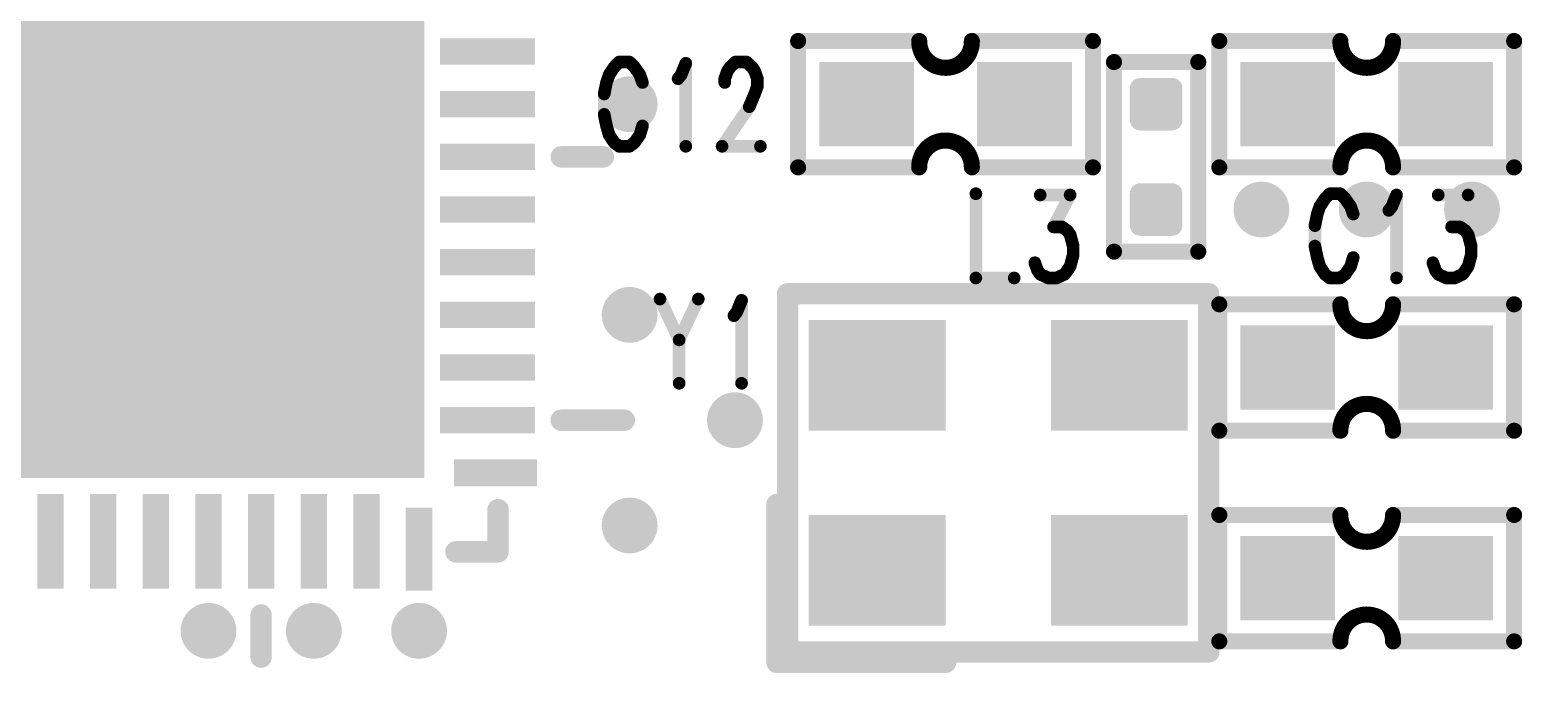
# Model space of a CAD drawing. Extents: x -0.1 to 57.1, y -0.1 to 42.5.
# Drawn here: x 34.3 to 48.48, y 14.6 to 20.71 of the extents above; entities that cross this region are included whole.
import ezdxf

# ---------------------------------------------------------------- set-up
doc = ezdxf.new("R2010")
doc.units = 0
doc.header["$MEASUREMENT"] = 0
doc.layers.get('0').update_dxf_attribs({"linetype": 'CONTINUOUS'})
doc.layers.add('02_ASSY1_GBR', color=7, linetype='CONTINUOUS')

# ---------------------------------------------------------------- blocks, each defined once
blk = doc.blocks.new('RECTANGLE_139')
blk.add_solid([(0.45, 0.4), (0.45, -0.4), (-0.45, 0.4), (-0.45, -0.4)])
blk = doc.blocks.new('RECTANGLE_141')
blk.add_solid([(0.45, 0.125), (0.45, -0.125), (-0.45, 0.125), (-0.45, -0.125)])
blk = doc.blocks.new('RECTANGLE_142')
blk.add_solid([(0.3945, 0.127), (0.3945, -0.127), (-0.3945, 0.127), (-0.3945, -0.127)])
blk = doc.blocks.new('RECTANGLE_143')
blk.add_solid([(0.127, 0.3945), (0.127, -0.3945), (-0.127, 0.3945), (-0.127, -0.3945)])
blk = doc.blocks.new('RECTANGLE_144')
blk.add_solid([(0.125, 0.45), (0.125, -0.45), (-0.125, 0.45), (-0.125, -0.45)])
blk = doc.blocks.new('SQUARE_145')
blk.add_solid([(3.3, 3.3), (3.3, -3.3), (-3.3, 3.3), (-3.3, -3.3)])
blk = doc.blocks.new('RECTANGLE_148')
blk.add_solid([(0.65, 0.525), (0.65, -0.525), (-0.65, 0.525), (-0.65, -0.525)])
blk = doc.blocks.new('ROUND_182')
at = {"const_width": 0.265}
blk.add_lwpolyline([(-0.1325, 0, 1), (0.1325, 0, 1)], format="xyb", close=True, dxfattribs=at)
blk = doc.blocks.new('ROUND_1')
at = {"const_width": 0.1016}
blk.add_lwpolyline([(-0.0508, 0, 1), (0.0508, 0, 1)], format="xyb", close=True, dxfattribs=at)
blk = doc.blocks.new('ROUND_4')
at = {"const_width": 0.06}
blk.add_lwpolyline([(-0.03, 0, 1), (0.03, 0, 1)], format="xyb", close=True, dxfattribs=at)
blk = doc.blocks.new('ROUND_3')
at = {"const_width": 0.0762}
blk.add_lwpolyline([(-0.0381, 0, 1), (0.0381, 0, 1)], format="xyb", close=True, dxfattribs=at)

msp = doc.modelspace()

# ---------------------------------------------------------------- linework, layer by layer
at = {"layer": '02_ASSY1_GBR'}
for points, const_width in [([(42.75, 20.6), (41.6, 20.6)], 0.1524), ([(41.6, 20.6), (41.6, 19.4)], 0.1524), ([(42.751, 20.575), (42.75, 20.6)], 0.1524), ([(42.754, 20.551), (42.751, 20.575)], 0.1524), ([(42.76, 20.526), (42.754, 20.551)], 0.1524), ([(42.768, 20.503), (42.76, 20.526)], 0.1524), ([(42.778, 20.48), (42.768, 20.503)], 0.1524), ([(42.79, 20.459), (42.778, 20.48)], 0.1524), ([(43.222, 20.48), (43.21, 20.459)], 0.1524), ([(43.232, 20.503), (43.222, 20.48)], 0.1524), ([(43.24, 20.526), (43.232, 20.503)], 0.1524), ([(43.246, 20.551), (43.24, 20.526)], 0.1524), ([(43.249, 20.575), (43.246, 20.551)], 0.1524), ([(43.25, 20.6), (43.249, 20.575)], 0.1524), ([(44.4, 20.6), (43.25, 20.6)], 0.1524), ([(44.4, 20.6), (44.4, 19.4)], 0.1524), ([(46.75, 20.6), (45.6, 20.6)], 0.1524), ([(45.6, 20.6), (45.6, 19.4)], 0.1524), ([(46.751, 20.575), (46.75, 20.6)], 0.1524), ([(46.754, 20.551), (46.751, 20.575)], 0.1524), ([(46.76, 20.526), (46.754, 20.551)], 0.1524), ([(46.768, 20.503), (46.76, 20.526)], 0.1524), ([(46.778, 20.48), (46.768, 20.503)], 0.1524), ([(46.79, 20.459), (46.778, 20.48)], 0.1524), ([(47.222, 20.48), (47.21, 20.459)], 0.1524), ([(47.232, 20.503), (47.222, 20.48)], 0.1524), ([(47.24, 20.526), (47.232, 20.503)], 0.1524), ([(47.246, 20.551), (47.24, 20.526)], 0.1524), ([(47.249, 20.575), (47.246, 20.551)], 0.1524), ([(47.25, 20.6), (47.249, 20.575)], 0.1524), ([(48.4, 20.6), (47.25, 20.6)], 0.1524), ([(48.4, 20.6), (48.4, 19.4)], 0.1524), ([(39.853, 20.352), (39.805, 20.279)], 0.12), ([(39.9, 20.4), (39.853, 20.352)], 0.12), ([(39.998, 20.4), (39.9, 20.4)], 0.12), ([(40.046, 20.352), (39.998, 20.4)], 0.12), ([(40.097, 20.279), (40.046, 20.352)], 0.12), ([(40.489, 20.279), (40.533, 20.388)], 0.12), ([(40.533, 20.388), (40.533, 19.6)], 0.12), ([(40.929, 20.315), (40.954, 20.352)], 0.12), ([(40.954, 20.352), (41.005, 20.4)], 0.12), ([(41.005, 20.4), (41.111, 20.4)], 0.12), ([(41.111, 20.4), (41.162, 20.352)], 0.12), ([(41.162, 20.352), (41.187, 20.315)], 0.12), ([(42.805, 20.439), (42.79, 20.459)], 0.1524), ([(42.821, 20.42), (42.805, 20.439)], 0.1524), ([(42.84, 20.403), (42.821, 20.42)], 0.1524), ([(42.86, 20.388), (42.84, 20.403)], 0.1524), ([(42.881, 20.375), (42.86, 20.388)], 0.1524), ([(42.903, 20.364), (42.881, 20.375)], 0.1524), ([(42.927, 20.356), (42.903, 20.364)], 0.1524), ([(42.951, 20.35), (42.927, 20.356)], 0.1524), ([(42.975, 20.346), (42.951, 20.35)], 0.1524), ([(43, 20.345), (42.975, 20.346)], 0.1524), ([(43.025, 20.346), (43, 20.345)], 0.1524), ([(43.049, 20.35), (43.025, 20.346)], 0.1524), ([(43.073, 20.356), (43.049, 20.35)], 0.1524), ([(43.097, 20.364), (43.073, 20.356)], 0.1524), ([(43.119, 20.375), (43.097, 20.364)], 0.1524), ([(43.14, 20.388), (43.119, 20.375)], 0.1524), ([(43.16, 20.403), (43.14, 20.388)], 0.1524), ([(43.179, 20.42), (43.16, 20.403)], 0.1524), ([(43.195, 20.439), (43.179, 20.42)], 0.1524), ([(43.21, 20.459), (43.195, 20.439)], 0.1524), ([(44.6, 18.6), (44.6, 20.4)], 0.1524), ([(44.6, 20.4), (45.4, 20.4)], 0.1524), ([(45.4, 20.4), (45.4, 18.6)], 0.1524), ([(46.805, 20.439), (46.79, 20.459)], 0.1524), ([(46.821, 20.42), (46.805, 20.439)], 0.1524), ([(46.84, 20.403), (46.821, 20.42)], 0.1524), ([(46.86, 20.388), (46.84, 20.403)], 0.1524), ([(46.881, 20.375), (46.86, 20.388)], 0.1524), ([(46.903, 20.364), (46.881, 20.375)], 0.1524), ([(46.927, 20.356), (46.903, 20.364)], 0.1524), ([(46.951, 20.35), (46.927, 20.356)], 0.1524), ([(46.975, 20.346), (46.951, 20.35)], 0.1524), ([(47, 20.345), (46.975, 20.346)], 0.1524), ([(47.025, 20.346), (47, 20.345)], 0.1524), ([(47.049, 20.35), (47.025, 20.346)], 0.1524), ([(47.073, 20.356), (47.049, 20.35)], 0.1524), ([(47.097, 20.364), (47.073, 20.356)], 0.1524), ([(47.119, 20.375), (47.097, 20.364)], 0.1524), ([(47.14, 20.388), (47.119, 20.375)], 0.1524), ([(47.16, 20.403), (47.14, 20.388)], 0.1524), ([(47.179, 20.42), (47.16, 20.403)], 0.1524), ([(47.195, 20.439), (47.179, 20.42)], 0.1524), ([(47.21, 20.459), (47.195, 20.439)], 0.1524), ([(39.805, 20.279), (39.78, 20.206)], 0.12), ([(40.122, 20.206), (40.097, 20.279)], 0.12), ([(40.46, 20.242), (40.489, 20.279)], 0.12), ([(40.903, 20.242), (40.929, 20.315)], 0.12), ([(40.903, 20.206), (40.903, 20.242)], 0.12), ([(41.187, 20.315), (41.213, 20.242)], 0.12), ([(41.213, 20.242), (41.213, 20.17)], 0.12), ([(39.78, 20.206), (39.758, 20.097)], 0.12), ([(39.758, 20.097), (39.758, 19.903)], 0.12), ([(41.187, 20.097), (41.136, 19.976)], 0.12), ([(41.213, 20.17), (41.187, 20.097)], 0.12), ([(41.136, 19.976), (40.878, 19.6)], 0.12), ([(39.758, 19.903), (39.78, 19.794)], 0.12), ([(39.78, 19.794), (39.805, 19.709)], 0.12), ([(40.097, 19.709), (40.122, 19.794)], 0.12), ([(39.805, 19.709), (39.853, 19.636)], 0.12), ([(40.046, 19.636), (40.097, 19.709)], 0.12), ([(42.86, 19.612), (42.881, 19.625)], 0.1524), ([(42.881, 19.625), (42.903, 19.636)], 0.1524), ([(42.903, 19.636), (42.927, 19.644)], 0.1524), ([(42.927, 19.644), (42.951, 19.65)], 0.1524), ([(42.951, 19.65), (42.975, 19.654)], 0.1524), ([(42.975, 19.654), (43, 19.655)], 0.1524), ([(43, 19.655), (43.025, 19.654)], 0.1524), ([(43.025, 19.654), (43.049, 19.65)], 0.1524), ([(43.049, 19.65), (43.073, 19.644)], 0.1524), ([(43.073, 19.644), (43.097, 19.636)], 0.1524), ([(43.097, 19.636), (43.119, 19.625)], 0.1524), ([(43.119, 19.625), (43.14, 19.612)], 0.1524), ([(46.86, 19.612), (46.881, 19.625)], 0.1524), ([(46.881, 19.625), (46.903, 19.636)], 0.1524), ([(46.903, 19.636), (46.927, 19.644)], 0.1524), ([(46.927, 19.644), (46.951, 19.65)], 0.1524), ([(46.951, 19.65), (46.975, 19.654)], 0.1524), ([(46.975, 19.654), (47, 19.655)], 0.1524), ([(47, 19.655), (47.025, 19.654)], 0.1524), ([(47.025, 19.654), (47.049, 19.65)], 0.1524), ([(47.049, 19.65), (47.073, 19.644)], 0.1524), ([(47.073, 19.644), (47.097, 19.636)], 0.1524), ([(47.097, 19.636), (47.119, 19.625)], 0.1524), ([(47.119, 19.625), (47.14, 19.612)], 0.1524), ([(39.35, 19.5), (39.75, 19.5)], 0.2032), ([(39.853, 19.636), (39.9, 19.6)], 0.12), ([(39.9, 19.6), (39.998, 19.6)], 0.12), ([(39.998, 19.6), (40.046, 19.636)], 0.12), ([(40.878, 19.6), (41.242, 19.6)], 0.12), ([(42.76, 19.474), (42.768, 19.497)], 0.1524), ([(42.768, 19.497), (42.778, 19.52)], 0.1524), ([(42.778, 19.52), (42.79, 19.541)], 0.1524), ([(42.79, 19.541), (42.805, 19.561)], 0.1524), ([(42.805, 19.561), (42.821, 19.58)], 0.1524), ([(42.821, 19.58), (42.84, 19.597)], 0.1524), ([(42.84, 19.597), (42.86, 19.612)], 0.1524), ([(43.14, 19.612), (43.16, 19.597)], 0.1524), ([(43.16, 19.597), (43.179, 19.58)], 0.1524), ([(43.179, 19.58), (43.195, 19.561)], 0.1524), ([(43.195, 19.561), (43.21, 19.541)], 0.1524), ([(43.21, 19.541), (43.222, 19.52)], 0.1524), ([(43.222, 19.52), (43.232, 19.497)], 0.1524), ([(43.232, 19.497), (43.24, 19.474)], 0.1524), ([(46.76, 19.474), (46.768, 19.497)], 0.1524), ([(46.768, 19.497), (46.778, 19.52)], 0.1524), ([(46.778, 19.52), (46.79, 19.541)], 0.1524), ([(46.79, 19.541), (46.805, 19.561)], 0.1524), ([(46.805, 19.561), (46.821, 19.58)], 0.1524), ([(46.821, 19.58), (46.84, 19.597)], 0.1524), ([(46.84, 19.597), (46.86, 19.612)], 0.1524), ([(47.14, 19.612), (47.16, 19.597)], 0.1524), ([(47.16, 19.597), (47.179, 19.58)], 0.1524), ([(47.179, 19.58), (47.195, 19.561)], 0.1524), ([(47.195, 19.561), (47.21, 19.541)], 0.1524), ([(47.21, 19.541), (47.222, 19.52)], 0.1524), ([(47.222, 19.52), (47.232, 19.497)], 0.1524), ([(47.232, 19.497), (47.24, 19.474)], 0.1524), ([(42.75, 19.4), (41.6, 19.4)], 0.1524), ([(42.75, 19.4), (42.751, 19.425)], 0.1524), ([(42.751, 19.425), (42.754, 19.449)], 0.1524), ([(42.754, 19.449), (42.76, 19.474)], 0.1524), ([(43.24, 19.474), (43.246, 19.449)], 0.1524), ([(43.246, 19.449), (43.249, 19.425)], 0.1524), ([(43.249, 19.425), (43.25, 19.4)], 0.1524), ([(44.4, 19.4), (43.25, 19.4)], 0.1524), ([(46.75, 19.4), (45.6, 19.4)], 0.1524), ([(46.75, 19.4), (46.751, 19.425)], 0.1524), ([(46.751, 19.425), (46.754, 19.449)], 0.1524), ([(46.754, 19.449), (46.76, 19.474)], 0.1524), ([(47.24, 19.474), (47.246, 19.449)], 0.1524), ([(47.246, 19.449), (47.249, 19.425)], 0.1524), ([(47.249, 19.425), (47.25, 19.4)], 0.1524), ([(48.4, 19.4), (47.25, 19.4)], 0.1524), ([(43.288, 19.15), (43.288, 18.35)], 0.12), ([(43.899, 19.138), (44.183, 19.138)], 0.12), ([(44.183, 19.138), (44.026, 18.835)], 0.12), ([(46.603, 19.102), (46.555, 19.029)], 0.12), ([(46.65, 19.15), (46.603, 19.102)], 0.12), ([(46.748, 19.15), (46.65, 19.15)], 0.12), ([(46.796, 19.102), (46.748, 19.15)], 0.12), ([(46.847, 19.029), (46.796, 19.102)], 0.12), ([(47.239, 19.029), (47.283, 19.138)], 0.12), ([(47.283, 19.138), (47.283, 18.35)], 0.12), ([(47.679, 19.138), (47.963, 19.138)], 0.12), ([(47.963, 19.138), (47.806, 18.835)], 0.12), ([(46.53, 18.956), (46.508, 18.847)], 0.12), ([(46.555, 19.029), (46.53, 18.956)], 0.12), ([(46.872, 18.956), (46.847, 19.029)], 0.12), ([(47.21, 18.992), (47.239, 19.029)], 0.12), ([(44.026, 18.835), (44.106, 18.835)], 0.12), ([(44.106, 18.835), (44.157, 18.798)], 0.12), ([(44.157, 18.798), (44.183, 18.762)], 0.12), ([(46.508, 18.847), (46.508, 18.653)], 0.12), ([(47.806, 18.835), (47.886, 18.835)], 0.12), ([(47.886, 18.835), (47.937, 18.798)], 0.12), ([(47.937, 18.798), (47.963, 18.762)], 0.12), ([(44.183, 18.762), (44.212, 18.653)], 0.12), ([(44.212, 18.653), (44.212, 18.568)], 0.12), ([(46.508, 18.653), (46.53, 18.544)], 0.12), ([(47.963, 18.762), (47.992, 18.653)], 0.12), ([(47.992, 18.653), (47.992, 18.568)], 0.12), ([(44.212, 18.568), (44.183, 18.459)], 0.12), ([(45.4, 18.6), (44.6, 18.6)], 0.1524), ([(46.53, 18.544), (46.555, 18.459)], 0.12), ([(46.847, 18.459), (46.872, 18.544)], 0.12), ([(47.992, 18.568), (47.963, 18.459)], 0.12), ([(43.873, 18.423), (43.848, 18.495)], 0.12), ([(43.899, 18.386), (43.873, 18.423)], 0.12), ([(43.975, 18.35), (43.899, 18.386)], 0.12), ([(44.132, 18.386), (44.055, 18.35)], 0.12), ([(44.183, 18.459), (44.132, 18.386)], 0.12), ([(46.555, 18.459), (46.603, 18.386)], 0.12), ([(46.603, 18.386), (46.65, 18.35)], 0.12), ([(46.748, 18.35), (46.796, 18.386)], 0.12), ([(46.796, 18.386), (46.847, 18.459)], 0.12), ([(47.653, 18.423), (47.628, 18.495)], 0.12), ([(47.679, 18.386), (47.653, 18.423)], 0.12), ([(47.755, 18.35), (47.679, 18.386)], 0.12), ([(47.912, 18.386), (47.835, 18.35)], 0.12), ([(47.963, 18.459), (47.912, 18.386)], 0.12), ([(41.5, 18.2), (45.5, 18.2)], 0.2032), ([(41.5, 14.8), (41.5, 18.2)], 0.2032), ([(43.288, 18.35), (43.652, 18.35)], 0.12), ([(44.055, 18.35), (43.975, 18.35)], 0.12), ([(45.5, 18.2), (45.5, 14.8)], 0.2032), ([(46.65, 18.35), (46.748, 18.35)], 0.12), ([(47.835, 18.35), (47.755, 18.35)], 0.12), ([(40.288, 18.15), (40.47, 17.762)], 0.12), ([(40.652, 18.15), (40.47, 17.762)], 0.12), ([(41.019, 18.029), (41.063, 18.138)], 0.12), ([(41.063, 18.138), (41.063, 17.35)], 0.12), ([(45.6, 16.9), (45.6, 18.1)], 0.1524), ([(45.6, 18.1), (46.75, 18.1)], 0.1524), ([(46.751, 18.075), (46.75, 18.1)], 0.1524), ([(46.754, 18.051), (46.751, 18.075)], 0.1524), ([(47.249, 18.075), (47.246, 18.051)], 0.1524), ([(47.25, 18.1), (47.249, 18.075)], 0.1524), ([(47.25, 18.1), (48.4, 18.1)], 0.1524), ([(48.4, 16.9), (48.4, 18.1)], 0.1524), ([(40.99, 17.992), (41.019, 18.029)], 0.12), ([(46.76, 18.026), (46.754, 18.051)], 0.1524), ([(46.768, 18.003), (46.76, 18.026)], 0.1524), ([(46.778, 17.98), (46.768, 18.003)], 0.1524), ([(46.79, 17.959), (46.778, 17.98)], 0.1524), ([(46.805, 17.939), (46.79, 17.959)], 0.1524), ([(46.821, 17.92), (46.805, 17.939)], 0.1524), ([(47.195, 17.939), (47.179, 17.92)], 0.1524), ([(47.21, 17.959), (47.195, 17.939)], 0.1524), ([(47.222, 17.98), (47.21, 17.959)], 0.1524), ([(47.232, 18.003), (47.222, 17.98)], 0.1524), ([(47.24, 18.026), (47.232, 18.003)], 0.1524), ([(47.246, 18.051), (47.24, 18.026)], 0.1524), ([(46.84, 17.903), (46.821, 17.92)], 0.1524), ([(46.86, 17.888), (46.84, 17.903)], 0.1524), ([(46.881, 17.875), (46.86, 17.888)], 0.1524), ([(46.903, 17.864), (46.881, 17.875)], 0.1524), ([(46.927, 17.856), (46.903, 17.864)], 0.1524), ([(46.951, 17.85), (46.927, 17.856)], 0.1524), ([(46.975, 17.846), (46.951, 17.85)], 0.1524), ([(47, 17.845), (46.975, 17.846)], 0.1524), ([(47.025, 17.846), (47, 17.845)], 0.1524), ([(47.049, 17.85), (47.025, 17.846)], 0.1524), ([(47.073, 17.856), (47.049, 17.85)], 0.1524), ([(47.097, 17.864), (47.073, 17.856)], 0.1524), ([(47.119, 17.875), (47.097, 17.864)], 0.1524), ([(47.14, 17.888), (47.119, 17.875)], 0.1524), ([(47.16, 17.903), (47.14, 17.888)], 0.1524), ([(47.179, 17.92), (47.16, 17.903)], 0.1524), ([(40.47, 17.762), (40.47, 17.35)], 0.12), ([(46.805, 17.061), (46.821, 17.08)], 0.1524), ([(46.821, 17.08), (46.84, 17.097)], 0.1524), ([(46.84, 17.097), (46.86, 17.112)], 0.1524), ([(46.86, 17.112), (46.881, 17.125)], 0.1524), ([(46.881, 17.125), (46.903, 17.136)], 0.1524), ([(46.903, 17.136), (46.927, 17.144)], 0.1524), ([(46.927, 17.144), (46.951, 17.15)], 0.1524), ([(46.951, 17.15), (46.975, 17.154)], 0.1524), ([(46.975, 17.154), (47, 17.155)], 0.1524), ([(47, 17.155), (47.025, 17.154)], 0.1524), ([(47.025, 17.154), (47.049, 17.15)], 0.1524), ([(47.049, 17.15), (47.073, 17.144)], 0.1524), ([(47.073, 17.144), (47.097, 17.136)], 0.1524), ([(47.097, 17.136), (47.119, 17.125)], 0.1524), ([(47.119, 17.125), (47.14, 17.112)], 0.1524), ([(47.14, 17.112), (47.16, 17.097)], 0.1524), ([(47.16, 17.097), (47.179, 17.08)], 0.1524), ([(47.179, 17.08), (47.195, 17.061)], 0.1524), ([(39.95, 17), (39.35, 17)], 0.2032), ([(46.751, 16.925), (46.754, 16.949)], 0.1524), ([(46.754, 16.949), (46.76, 16.974)], 0.1524), ([(46.76, 16.974), (46.768, 16.997)], 0.1524), ([(46.768, 16.997), (46.778, 17.02)], 0.1524), ([(46.778, 17.02), (46.79, 17.041)], 0.1524), ([(46.79, 17.041), (46.805, 17.061)], 0.1524), ([(47.195, 17.061), (47.21, 17.041)], 0.1524), ([(47.21, 17.041), (47.222, 17.02)], 0.1524), ([(47.222, 17.02), (47.232, 16.997)], 0.1524), ([(47.232, 16.997), (47.24, 16.974)], 0.1524), ([(47.24, 16.974), (47.246, 16.949)], 0.1524), ([(47.246, 16.949), (47.249, 16.925)], 0.1524), ([(45.6, 16.9), (46.75, 16.9)], 0.1524), ([(46.75, 16.9), (46.751, 16.925)], 0.1524), ([(47.249, 16.925), (47.25, 16.9)], 0.1524), ([(47.25, 16.9), (48.4, 16.9)], 0.1524), ([(41.4, 16.2), (41.4, 14.7)], 0.2032), ([(38.75, 16.15), (38.75, 15.75)], 0.2032), ([(45.6, 14.9), (45.6, 16.1)], 0.1524), ([(45.6, 16.1), (46.75, 16.1)], 0.1524), ([(46.751, 16.075), (46.75, 16.1)], 0.1524), ([(47.25, 16.1), (47.249, 16.075)], 0.1524), ([(47.25, 16.1), (48.4, 16.1)], 0.1524), ([(48.4, 14.9), (48.4, 16.1)], 0.1524), ([(46.754, 16.051), (46.751, 16.075)], 0.1524), ([(46.76, 16.026), (46.754, 16.051)], 0.1524), ([(46.768, 16.003), (46.76, 16.026)], 0.1524), ([(46.778, 15.98), (46.768, 16.003)], 0.1524), ([(46.79, 15.959), (46.778, 15.98)], 0.1524), ([(46.805, 15.939), (46.79, 15.959)], 0.1524), ([(46.821, 15.92), (46.805, 15.939)], 0.1524), ([(47.195, 15.939), (47.179, 15.92)], 0.1524), ([(47.21, 15.959), (47.195, 15.939)], 0.1524), ([(47.222, 15.98), (47.21, 15.959)], 0.1524), ([(47.232, 16.003), (47.222, 15.98)], 0.1524), ([(47.24, 16.026), (47.232, 16.003)], 0.1524), ([(47.246, 16.051), (47.24, 16.026)], 0.1524), ([(47.249, 16.075), (47.246, 16.051)], 0.1524), ([(46.84, 15.903), (46.821, 15.92)], 0.1524), ([(46.86, 15.888), (46.84, 15.903)], 0.1524), ([(46.881, 15.875), (46.86, 15.888)], 0.1524), ([(46.903, 15.864), (46.881, 15.875)], 0.1524), ([(46.927, 15.856), (46.903, 15.864)], 0.1524), ([(46.951, 15.85), (46.927, 15.856)], 0.1524), ([(46.975, 15.846), (46.951, 15.85)], 0.1524), ([(47, 15.845), (46.975, 15.846)], 0.1524), ([(47.025, 15.846), (47, 15.845)], 0.1524), ([(47.049, 15.85), (47.025, 15.846)], 0.1524), ([(47.073, 15.856), (47.049, 15.85)], 0.1524), ([(47.097, 15.864), (47.073, 15.856)], 0.1524), ([(47.119, 15.875), (47.097, 15.864)], 0.1524), ([(47.14, 15.888), (47.119, 15.875)], 0.1524), ([(47.16, 15.903), (47.14, 15.888)], 0.1524), ([(47.179, 15.92), (47.16, 15.903)], 0.1524), ([(38.75, 15.75), (38.35, 15.75)], 0.2032), ([(36.5, 14.75), (36.5, 15.15)], 0.2032), ([(46.821, 15.08), (46.84, 15.097)], 0.1524), ([(46.84, 15.097), (46.86, 15.112)], 0.1524), ([(46.86, 15.112), (46.881, 15.125)], 0.1524), ([(46.881, 15.125), (46.903, 15.136)], 0.1524), ([(46.903, 15.136), (46.927, 15.144)], 0.1524), ([(46.927, 15.144), (46.951, 15.15)], 0.1524), ([(46.951, 15.15), (46.975, 15.154)], 0.1524), ([(46.975, 15.154), (47, 15.155)], 0.1524), ([(47, 15.155), (47.025, 15.154)], 0.1524), ([(47.025, 15.154), (47.049, 15.15)], 0.1524), ([(47.049, 15.15), (47.073, 15.144)], 0.1524), ([(47.073, 15.144), (47.097, 15.136)], 0.1524), ([(47.097, 15.136), (47.119, 15.125)], 0.1524), ([(47.119, 15.125), (47.14, 15.112)], 0.1524), ([(47.14, 15.112), (47.16, 15.097)], 0.1524), ([(47.16, 15.097), (47.179, 15.08)], 0.1524), ([(46.751, 14.925), (46.754, 14.949)], 0.1524), ([(46.754, 14.949), (46.76, 14.974)], 0.1524), ([(46.76, 14.974), (46.768, 14.997)], 0.1524), ([(46.768, 14.997), (46.778, 15.02)], 0.1524), ([(46.778, 15.02), (46.79, 15.041)], 0.1524), ([(46.79, 15.041), (46.805, 15.061)], 0.1524), ([(46.805, 15.061), (46.821, 15.08)], 0.1524), ([(47.179, 15.08), (47.195, 15.061)], 0.1524), ([(47.195, 15.061), (47.21, 15.041)], 0.1524), ([(47.21, 15.041), (47.222, 15.02)], 0.1524), ([(47.222, 15.02), (47.232, 14.997)], 0.1524), ([(47.232, 14.997), (47.24, 14.974)], 0.1524), ([(47.24, 14.974), (47.246, 14.949)], 0.1524), ([(47.246, 14.949), (47.249, 14.925)], 0.1524), ([(45.5, 14.8), (41.5, 14.8)], 0.2032), ([(45.6, 14.9), (46.75, 14.9)], 0.1524), ([(46.75, 14.9), (46.751, 14.925)], 0.1524), ([(47.249, 14.925), (47.25, 14.9)], 0.1524), ([(47.25, 14.9), (48.4, 14.9)], 0.1524), ([(41.4, 14.7), (43, 14.7)], 0.2032)]:
    msp.add_lwpolyline(points, dxfattribs=dict(at, const_width=const_width))
for points in [[(44.75, 20.150006), (44.752, 20.169988), (45.25, 20.150006), (45.248, 20.169988)], [(44.75, 20.149996), (44.75, 20.150006), (45.25, 20.149996), (45.25, 20.150006)], [(44.75, 19.849994), (44.75, 20.149996), (45.25, 19.849994), (45.25, 20.149996)], [(44.752, 20.169988), (44.752006, 20.170012), (45.248, 20.169988), (45.247996, 20.170012)], [(44.752006, 20.170012), (44.757996, 20.187988), (45.247996, 20.170012), (45.242004, 20.187988)], [(44.757996, 20.187988), (44.758004, 20.188008), (45.242004, 20.187988), (45.241994, 20.188008)], [(44.758004, 20.188008), (44.766994, 20.20599), (45.241994, 20.188008), (45.233004, 20.20599)], [(44.766994, 20.20599), (44.767008, 20.206008), (45.233004, 20.20599), (45.232994, 20.206008)], [(44.767008, 20.206008), (44.778994, 20.220986), (45.232994, 20.206008), (45.22101, 20.220986)], [(44.778994, 20.220986), (44.779014, 20.22101), (45.22101, 20.220986), (45.220982, 20.22101)], [(44.779014, 20.22101), (44.793992, 20.232994), (45.220982, 20.22101), (45.206006, 20.232994)], [(44.793992, 20.232994), (44.794016, 20.233006), (45.206006, 20.232994), (45.20599, 20.233006)], [(44.794016, 20.233006), (44.811996, 20.241996), (45.20599, 20.233006), (45.188008, 20.241996)], [(44.811996, 20.241996), (44.812012, 20.242004), (45.188008, 20.241996), (45.187984, 20.242004)], [(44.812012, 20.242004), (44.829988, 20.247996), (45.187984, 20.242004), (45.170002, 20.247996)], [(44.829988, 20.247996), (44.830026, 20.248), (45.170002, 20.247996), (45.169988, 20.248)], [(44.830026, 20.248), (44.850004, 20.25), (45.169988, 20.248), (45.150006, 20.25)], [(44.75, 19.849992), (44.75, 19.849994), (45.249998, 19.849992), (45.25, 19.849994)], [(44.751998, 19.830016), (44.75, 19.849992), (45.247996, 19.830016), (45.249998, 19.849992)], [(44.75201, 19.829984), (44.751998, 19.830016), (45.247994, 19.829984), (45.247996, 19.830016)], [(44.757996, 19.812012), (44.75201, 19.829984), (45.242002, 19.812012), (45.247994, 19.829984)], [(44.758006, 19.811992), (44.757996, 19.812012), (45.241996, 19.811992), (45.242002, 19.812012)], [(44.766992, 19.794014), (44.758006, 19.811992), (45.233004, 19.794014), (45.241996, 19.811992)], [(44.767014, 19.793988), (44.766992, 19.794014), (45.232992, 19.793988), (45.233004, 19.794014)], [(44.77899, 19.779014), (44.767014, 19.793988), (45.221004, 19.779014), (45.232992, 19.793988)], [(44.77902, 19.77899), (44.77899, 19.779014), (45.220986, 19.77899), (45.221004, 19.779014)], [(44.793988, 19.767008), (44.77902, 19.77899), (45.206006, 19.767008), (45.220986, 19.77899)], [(44.79402, 19.766992), (44.793988, 19.767008), (45.205986, 19.766992), (45.206006, 19.767008)], [(44.811992, 19.758004), (44.79402, 19.766992), (45.188004, 19.758004), (45.205986, 19.766992)], [(44.812016, 19.757996), (44.811992, 19.758004), (45.187988, 19.757996), (45.188004, 19.758004)], [(44.829984, 19.752006), (44.812016, 19.757996), (45.170008, 19.752006), (45.187988, 19.757996)], [(44.830064, 19.751998), (44.829984, 19.752006), (45.169984, 19.751998), (45.170008, 19.752006)], [(44.849994, 19.75), (44.830064, 19.751998), (45.149996, 19.75), (45.169984, 19.751998)], [(44.75, 19.150006), (44.752, 19.169988), (45.25, 19.150006), (45.248, 19.169988)], [(44.75, 19.149996), (44.75, 19.150006), (45.25, 19.149996), (45.25, 19.150006)], [(44.75, 18.849994), (44.75, 19.149996), (45.25, 18.849994), (45.25, 19.149996)], [(44.752, 19.169988), (44.752006, 19.170012), (45.248, 19.169988), (45.247996, 19.170012)], [(44.752006, 19.170012), (44.757996, 19.187988), (45.247996, 19.170012), (45.242004, 19.187988)], [(44.757996, 19.187988), (44.758004, 19.188008), (45.242004, 19.187988), (45.241994, 19.188008)], [(44.758004, 19.188008), (44.766994, 19.20599), (45.241994, 19.188008), (45.233004, 19.20599)], [(44.766994, 19.20599), (44.767008, 19.206008), (45.233004, 19.20599), (45.232994, 19.206008)], [(44.767008, 19.206008), (44.778994, 19.220986), (45.232994, 19.206008), (45.22101, 19.220986)], [(44.778994, 19.220986), (44.779014, 19.22101), (45.22101, 19.220986), (45.220982, 19.22101)], [(44.779014, 19.22101), (44.793992, 19.232994), (45.220982, 19.22101), (45.206006, 19.232994)], [(44.793992, 19.232994), (44.794016, 19.233006), (45.206006, 19.232994), (45.20599, 19.233006)], [(44.794016, 19.233006), (44.811996, 19.241996), (45.20599, 19.233006), (45.188008, 19.241996)], [(44.811996, 19.241996), (44.812012, 19.242004), (45.188008, 19.241996), (45.187984, 19.242004)], [(44.812012, 19.242004), (44.829988, 19.247996), (45.187984, 19.242004), (45.170002, 19.247996)], [(44.829988, 19.247996), (44.830026, 19.248), (45.170002, 19.247996), (45.169988, 19.248)], [(44.830026, 19.248), (44.850004, 19.25), (45.169988, 19.248), (45.150006, 19.25)], [(44.75, 18.849992), (44.75, 18.849994), (45.249998, 18.849992), (45.25, 18.849994)], [(44.751998, 18.830016), (44.75, 18.849992), (45.247996, 18.830016), (45.249998, 18.849992)], [(44.75201, 18.829984), (44.751998, 18.830016), (45.247994, 18.829984), (45.247996, 18.830016)], [(44.757996, 18.812012), (44.75201, 18.829984), (45.242002, 18.812012), (45.247994, 18.829984)], [(44.758006, 18.811992), (44.757996, 18.812012), (45.241996, 18.811992), (45.242002, 18.812012)], [(44.766992, 18.794014), (44.758006, 18.811992), (45.233004, 18.794014), (45.241996, 18.811992)], [(44.767014, 18.793988), (44.766992, 18.794014), (45.232992, 18.793988), (45.233004, 18.794014)], [(44.77899, 18.779014), (44.767014, 18.793988), (45.221004, 18.779014), (45.232992, 18.793988)], [(44.77902, 18.77899), (44.77899, 18.779014), (45.220986, 18.77899), (45.221004, 18.779014)], [(44.793988, 18.767008), (44.77902, 18.77899), (45.206006, 18.767008), (45.220986, 18.77899)], [(44.79402, 18.766992), (44.793988, 18.767008), (45.205986, 18.766992), (45.206006, 18.767008)], [(44.811992, 18.758004), (44.79402, 18.766992), (45.188004, 18.758004), (45.205986, 18.766992)], [(44.812016, 18.757996), (44.811992, 18.758004), (45.187988, 18.757996), (45.188004, 18.758004)], [(44.829984, 18.752006), (44.812016, 18.757996), (45.170008, 18.752006), (45.187988, 18.757996)], [(44.830064, 18.751998), (44.829984, 18.752006), (45.169984, 18.751998), (45.170008, 18.752006)], [(44.849994, 18.75), (44.830064, 18.751998), (45.149996, 18.75), (45.169984, 18.751998)]]:
    msp.add_solid(points, dxfattribs=at)

# ---------------------------------------------------------------- block references
for name, p in [('SQUARE_145', (34.75, 19.75)), ('RECTANGLE_141', (38.65, 20.5)), ('ROUND_3', (41.6, 20.6)), ('ROUND_3', (41.6, 20.6)), ('ROUND_3', (42.75, 20.6)), ('ROUND_3', (42.75, 20.6)), ('ROUND_3', (42.751, 20.575)), ('ROUND_3', (42.754, 20.551)), ('ROUND_3', (42.76, 20.526)), ('ROUND_3', (42.768, 20.503)), ('ROUND_3', (42.778, 20.48)), ('ROUND_3', (43.222, 20.48)), ('ROUND_3', (43.232, 20.503)), ('ROUND_3', (43.24, 20.526)), ('ROUND_3', (43.246, 20.551)), ('ROUND_3', (43.249, 20.575)), ('ROUND_3', (43.25, 20.6)), ('ROUND_3', (43.25, 20.6)), ('ROUND_3', (44.4, 20.6)), ('ROUND_3', (44.4, 20.6)), ('ROUND_3', (45.6, 20.6)), ('ROUND_3', (45.6, 20.6)), ('ROUND_3', (46.75, 20.6)), ('ROUND_3', (46.75, 20.6)), ('ROUND_3', (46.751, 20.575)), ('ROUND_3', (46.754, 20.551)), ('ROUND_3', (46.76, 20.526)), ('ROUND_3', (46.768, 20.503)), ('ROUND_3', (46.778, 20.48)), ('ROUND_3', (47.222, 20.48)), ('ROUND_3', (47.232, 20.503)), ('ROUND_3', (47.24, 20.526)), ('ROUND_3', (47.246, 20.551)), ('ROUND_3', (47.249, 20.575)), ('ROUND_3', (47.25, 20.6)), ('ROUND_3', (47.25, 20.6)), ('ROUND_3', (48.4, 20.6)), ('ROUND_3', (48.4, 20.6)), ('ROUND_4', (39.853, 20.352)), ('ROUND_4', (39.9, 20.4)), ('ROUND_4', (39.998, 20.4)), ('ROUND_4', (40.046, 20.352)), ('ROUND_4', (40.533, 20.388)), ('ROUND_4', (40.954, 20.352)), ('ROUND_4', (41.005, 20.4)), ('ROUND_4', (41.111, 20.4)), ('ROUND_4', (41.162, 20.352)), ('ROUND_3', (42.79, 20.459)), ('ROUND_3', (42.805, 20.439)), ('ROUND_3', (42.821, 20.42)), ('ROUND_3', (42.84, 20.403)), ('ROUND_3', (42.86, 20.388)), ('ROUND_3', (42.881, 20.375)), ('ROUND_3', (42.903, 20.364)), ('ROUND_3', (42.927, 20.356)), ('ROUND_3', (42.951, 20.35)), ('ROUND_3', (42.975, 20.346)), ('ROUND_3', (43, 20.345)), ('ROUND_3', (43.025, 20.346)), ('ROUND_3', (43.049, 20.35)), ('ROUND_3', (43.073, 20.356)), ('ROUND_3', (43.097, 20.364)), ('ROUND_3', (43.119, 20.375)), ('ROUND_3', (43.14, 20.388)), ('ROUND_3', (43.16, 20.403)), ('ROUND_3', (43.179, 20.42)), ('ROUND_3', (43.195, 20.439)), ('ROUND_3', (43.21, 20.459)), ('ROUND_3', (44.6, 20.4)), ('ROUND_3', (45.4, 20.4)), ('ROUND_3', (45.4, 20.4)), ('ROUND_3', (46.79, 20.459)), ('ROUND_3', (46.805, 20.439)), ('ROUND_3', (46.821, 20.42)), ('ROUND_3', (46.84, 20.403)), ('ROUND_3', (46.86, 20.388)), ('ROUND_3', (46.881, 20.375)), ('ROUND_3', (46.903, 20.364)), ('ROUND_3', (46.927, 20.356)), ('ROUND_3', (46.951, 20.35)), ('ROUND_3', (46.975, 20.346)), ('ROUND_3', (47, 20.345)), ('ROUND_3', (47.025, 20.346)), ('ROUND_3', (47.049, 20.35)), ('ROUND_3', (47.073, 20.356)), ('ROUND_3', (47.097, 20.364)), ('ROUND_3', (47.119, 20.375)), ('ROUND_3', (47.14, 20.388)), ('ROUND_3', (47.16, 20.403)), ('ROUND_3', (47.179, 20.42)), ('ROUND_3', (47.195, 20.439)), ('ROUND_3', (47.21, 20.459)), ('ROUND_4', (39.805, 20.279)), ('ROUND_4', (40.097, 20.279)), ('ROUND_4', (40.46, 20.242)), ('ROUND_4', (40.489, 20.279)), ('ROUND_4', (40.903, 20.242)), ('ROUND_4', (40.929, 20.315)), ('ROUND_4', (41.187, 20.315)), ('ROUND_4', (41.213, 20.242)), ('RECTANGLE_139', (42.25, 20)), ('RECTANGLE_139', (43.75, 20)), ('RECTANGLE_139', (46.25, 20)), ('RECTANGLE_139', (47.75, 20)), ('ROUND_182', (35, 20)), ('ROUND_182', (36, 20)), ('ROUND_4', (39.758, 20.097)), ('ROUND_4', (39.78, 20.206)), ('ROUND_182', (40, 20)), ('ROUND_4', (40.122, 20.206)), ('ROUND_4', (40.903, 20.206)), ('ROUND_4', (41.187, 20.097)), ('ROUND_4', (41.213, 20.17)), ('RECTANGLE_141', (38.65, 20)), ('ROUND_4', (41.136, 19.976)), ('ROUND_4', (39.758, 19.903)), ('ROUND_4', (39.78, 19.794)), ('ROUND_4', (40.122, 19.794)), ('ROUND_4', (39.805, 19.709)), ('ROUND_4', (40.097, 19.709)), ('ROUND_3', (42.881, 19.625)), ('ROUND_3', (42.903, 19.636)), ('ROUND_3', (42.927, 19.644)), ('ROUND_3', (42.951, 19.65)), ('ROUND_3', (42.975, 19.654)), ('ROUND_3', (43, 19.655)), ('ROUND_3', (43.025, 19.654)), ('ROUND_3', (43.049, 19.65)), ('ROUND_3', (43.073, 19.644)), ('ROUND_3', (43.097, 19.636)), ('ROUND_3', (43.119, 19.625)), ('ROUND_3', (46.881, 19.625)), ('ROUND_3', (46.903, 19.636)), ('ROUND_3', (46.927, 19.644)), ('ROUND_3', (46.951, 19.65)), ('ROUND_3', (46.975, 19.654)), ('ROUND_3', (47, 19.655)), ('ROUND_3', (47.025, 19.654)), ('ROUND_3', (47.049, 19.65)), ('ROUND_3', (47.073, 19.644)), ('ROUND_3', (47.097, 19.636)), ('ROUND_3', (47.119, 19.625)), ('RECTANGLE_141', (38.65, 19.5)), ('ROUND_1', (39.35, 19.5)), ('ROUND_1', (39.75, 19.5)), ('ROUND_4', (39.853, 19.636)), ('ROUND_4', (39.9, 19.6)), ('ROUND_4', (39.998, 19.6)), ('ROUND_4', (40.046, 19.636)), ('ROUND_4', (40.533, 19.6)), ('ROUND_4', (40.878, 19.6)), ('ROUND_4', (41.242, 19.6)), ('ROUND_3', (42.768, 19.497)), ('ROUND_3', (42.778, 19.52)), ('ROUND_3', (42.79, 19.541)), ('ROUND_3', (42.805, 19.561)), ('ROUND_3', (42.821, 19.58)), ('ROUND_3', (42.84, 19.597)), ('ROUND_3', (42.86, 19.612)), ('ROUND_3', (43.14, 19.612)), ('ROUND_3', (43.16, 19.597)), ('ROUND_3', (43.179, 19.58)), ('ROUND_3', (43.195, 19.561)), ('ROUND_3', (43.21, 19.541)), ('ROUND_3', (43.222, 19.52)), ('ROUND_3', (43.232, 19.497)), ('ROUND_3', (46.768, 19.497)), ('ROUND_3', (46.778, 19.52)), ('ROUND_3', (46.79, 19.541)), ('ROUND_3', (46.805, 19.561)), ('ROUND_3', (46.821, 19.58)), ('ROUND_3', (46.84, 19.597)), ('ROUND_3', (46.86, 19.612)), ('ROUND_3', (47.14, 19.612)), ('ROUND_3', (47.16, 19.597)), ('ROUND_3', (47.179, 19.58)), ('ROUND_3', (47.195, 19.561)), ('ROUND_3', (47.21, 19.541)), ('ROUND_3', (47.222, 19.52)), ('ROUND_3', (47.232, 19.497)), ('ROUND_3', (41.6, 19.4)), ('ROUND_3', (41.6, 19.4)), ('ROUND_3', (42.75, 19.4)), ('ROUND_3', (42.75, 19.4)), ('ROUND_3', (42.751, 19.425)), ('ROUND_3', (42.754, 19.449)), ('ROUND_3', (42.76, 19.474)), ('ROUND_3', (43.24, 19.474)), ('ROUND_3', (43.246, 19.449)), ('ROUND_3', (43.249, 19.425)), ('ROUND_3', (43.25, 19.4)), ('ROUND_3', (43.25, 19.4)), ('ROUND_3', (44.4, 19.4)), ('ROUND_3', (44.4, 19.4)), ('ROUND_3', (45.6, 19.4)), ('ROUND_3', (45.6, 19.4)), ('ROUND_3', (46.75, 19.4)), ('ROUND_3', (46.75, 19.4)), ('ROUND_3', (46.751, 19.425)), ('ROUND_3', (46.754, 19.449)), ('ROUND_3', (46.76, 19.474)), ('ROUND_3', (47.24, 19.474)), ('ROUND_3', (47.246, 19.449)), ('ROUND_3', (47.249, 19.425)), ('ROUND_3', (47.25, 19.4)), ('ROUND_3', (47.25, 19.4)), ('ROUND_3', (48.4, 19.4)), ('ROUND_3', (48.4, 19.4)), ('ROUND_182', (35, 19)), ('ROUND_182', (36, 19)), ('ROUND_4', (43.288, 19.15)), ('ROUND_4', (43.899, 19.138)), ('ROUND_4', (44.183, 19.138)), ('ROUND_182', (46, 19)), ('ROUND_4', (46.603, 19.102)), ('ROUND_4', (46.65, 19.15)), ('ROUND_4', (46.748, 19.15)), ('ROUND_182', (47, 19)), ('ROUND_4', (46.796, 19.102)), ('ROUND_4', (47.283, 19.138)), ('ROUND_4', (47.679, 19.138)), ('ROUND_182', (48, 19)), ('ROUND_4', (47.963, 19.138)), ('RECTANGLE_141', (38.65, 19)), ('ROUND_4', (46.53, 18.956)), ('ROUND_4', (46.555, 19.029)), ('ROUND_4', (46.847, 19.029)), ('ROUND_4', (46.872, 18.956)), ('ROUND_4', (47.21, 18.992)), ('ROUND_4', (47.239, 19.029)), ('ROUND_4', (44.026, 18.835)), ('ROUND_4', (44.106, 18.835)), ('ROUND_4', (44.157, 18.798)), ('ROUND_4', (46.508, 18.847)), ('ROUND_4', (47.806, 18.835)), ('ROUND_4', (47.886, 18.835)), ('ROUND_4', (47.937, 18.798)), ('ROUND_4', (44.183, 18.762)), ('ROUND_4', (44.212, 18.653)), ('ROUND_4', (46.508, 18.653)), ('ROUND_4', (47.963, 18.762)), ('ROUND_4', (47.992, 18.653)), ('RECTANGLE_141', (38.65, 18.5)), ('ROUND_4', (44.212, 18.568)), ('ROUND_3', (44.6, 18.6)), ('ROUND_3', (44.6, 18.6)), ('ROUND_3', (45.4, 18.6)), ('ROUND_3', (45.4, 18.6)), ('ROUND_4', (46.53, 18.544)), ('ROUND_4', (46.872, 18.544)), ('ROUND_4', (47.992, 18.568)), ('ROUND_4', (43.848, 18.495)), ('ROUND_4', (43.873, 18.423)), ('ROUND_4', (43.899, 18.386)), ('ROUND_4', (44.132, 18.386)), ('ROUND_4', (44.183, 18.459)), ('ROUND_4', (46.555, 18.459)), ('ROUND_4', (46.603, 18.386)), ('ROUND_4', (46.796, 18.386)), ('ROUND_4', (46.847, 18.459)), ('ROUND_4', (47.628, 18.495)), ('ROUND_4', (47.653, 18.423)), ('ROUND_4', (47.679, 18.386)), ('ROUND_4', (47.912, 18.386)), ('ROUND_4', (47.963, 18.459)), ('ROUND_1', (41.5, 18.2)), ('ROUND_1', (41.5, 18.2)), ('ROUND_4', (43.288, 18.35)), ('ROUND_4', (43.652, 18.35)), ('ROUND_4', (43.975, 18.35)), ('ROUND_4', (44.055, 18.35)), ('ROUND_1', (45.5, 18.2)), ('ROUND_4', (46.65, 18.35)), ('ROUND_4', (46.748, 18.35)), ('ROUND_4', (47.283, 18.35)), ('ROUND_4', (47.755, 18.35)), ('ROUND_4', (47.835, 18.35)), ('ROUND_182', (35, 18)), ('ROUND_182', (36, 18)), ('ROUND_182', (40, 18)), ('ROUND_4', (40.288, 18.15)), ('ROUND_4', (40.652, 18.15)), ('ROUND_4', (41.063, 18.138)), ('ROUND_3', (45.6, 18.1)), ('ROUND_3', (45.6, 18.1)), ('ROUND_3', (46.75, 18.1)), ('ROUND_3', (46.75, 18.1)), ('ROUND_3', (46.751, 18.075)), ('ROUND_3', (47.249, 18.075)), ('ROUND_3', (47.25, 18.1)), ('ROUND_3', (47.25, 18.1)), ('ROUND_3', (48.4, 18.1)), ('ROUND_3', (48.4, 18.1)), ('RECTANGLE_141', (38.65, 18)), ('ROUND_4', (40.99, 17.992)), ('ROUND_4', (41.019, 18.029)), ('ROUND_3', (46.754, 18.051)), ('ROUND_3', (46.76, 18.026)), ('ROUND_3', (46.768, 18.003)), ('ROUND_3', (46.778, 17.98)), ('ROUND_3', (46.79, 17.959)), ('ROUND_3', (46.805, 17.939)), ('ROUND_3', (47.195, 17.939)), ('ROUND_3', (47.21, 17.959)), ('ROUND_3', (47.222, 17.98)), ('ROUND_3', (47.232, 18.003)), ('ROUND_3', (47.24, 18.026)), ('ROUND_3', (47.246, 18.051)), ('RECTANGLE_148', (42.35, 17.425)), ('RECTANGLE_148', (44.65, 17.425)), ('RECTANGLE_139', (46.25, 17.5)), ('ROUND_3', (46.821, 17.92)), ('ROUND_3', (46.84, 17.903)), ('ROUND_3', (46.86, 17.888)), ('ROUND_3', (46.881, 17.875)), ('ROUND_3', (46.903, 17.864)), ('ROUND_3', (46.927, 17.856)), ('ROUND_3', (46.951, 17.85)), ('ROUND_3', (46.975, 17.846)), ('ROUND_3', (47, 17.845)), ('ROUND_3', (47.025, 17.846)), ('ROUND_3', (47.049, 17.85)), ('ROUND_3', (47.073, 17.856)), ('ROUND_3', (47.097, 17.864)), ('ROUND_3', (47.119, 17.875)), ('ROUND_3', (47.14, 17.888)), ('ROUND_3', (47.16, 17.903)), ('ROUND_3', (47.179, 17.92)), ('RECTANGLE_139', (47.75, 17.5)), ('ROUND_4', (40.47, 17.762)), ('ROUND_4', (40.47, 17.762)), ('RECTANGLE_141', (38.65, 17.5)), ('ROUND_4', (40.47, 17.35)), ('ROUND_4', (41.063, 17.35)), ('ROUND_182', (35, 17)), ('ROUND_182', (36, 17)), ('ROUND_182', (41, 17)), ('ROUND_3', (46.821, 17.08)), ('ROUND_3', (46.84, 17.097)), ('ROUND_3', (46.86, 17.112)), ('ROUND_3', (46.881, 17.125)), ('ROUND_3', (46.903, 17.136)), ('ROUND_3', (46.927, 17.144)), ('ROUND_3', (46.951, 17.15)), ('ROUND_3', (46.975, 17.154)), ('ROUND_3', (47, 17.155)), ('ROUND_3', (47.025, 17.154)), ('ROUND_3', (47.049, 17.15)), ('ROUND_3', (47.073, 17.144)), ('ROUND_3', (47.097, 17.136)), ('ROUND_3', (47.119, 17.125)), ('ROUND_3', (47.14, 17.112)), ('ROUND_3', (47.16, 17.097)), ('ROUND_3', (47.179, 17.08)), ('RECTANGLE_141', (38.65, 17)), ('ROUND_1', (39.35, 17)), ('ROUND_1', (39.95, 17)), ('ROUND_3', (46.754, 16.949)), ('ROUND_3', (46.76, 16.974)), ('ROUND_3', (46.768, 16.997)), ('ROUND_3', (46.778, 17.02)), ('ROUND_3', (46.79, 17.041)), ('ROUND_3', (46.805, 17.061)), ('ROUND_3', (47.195, 17.061)), ('ROUND_3', (47.21, 17.041)), ('ROUND_3', (47.222, 17.02)), ('ROUND_3', (47.232, 16.997)), ('ROUND_3', (47.24, 16.974)), ('ROUND_3', (47.246, 16.949)), ('ROUND_3', (45.6, 16.9)), ('ROUND_3', (45.6, 16.9)), ('ROUND_3', (46.75, 16.9)), ('ROUND_3', (46.75, 16.9)), ('ROUND_3', (46.751, 16.925)), ('ROUND_3', (47.249, 16.925)), ('ROUND_3', (47.25, 16.9)), ('ROUND_3', (47.25, 16.9)), ('ROUND_3', (48.4, 16.9)), ('ROUND_3', (48.4, 16.9)), ('RECTANGLE_142', (38.725, 16.5)), ('RECTANGLE_144', (34.5, 15.85)), ('RECTANGLE_144', (35, 15.85)), ('RECTANGLE_144', (35.5, 15.85)), ('RECTANGLE_144', (36, 15.85)), ('RECTANGLE_144', (36.5, 15.85)), ('RECTANGLE_144', (37, 15.85)), ('RECTANGLE_144', (37.5, 15.85)), ('ROUND_1', (41.4, 16.2)), ('RECTANGLE_143', (38, 15.775)), ('ROUND_1', (38.75, 16.15)), ('ROUND_182', (40, 16)), ('ROUND_3', (45.6, 16.1)), ('ROUND_3', (45.6, 16.1)), ('ROUND_3', (46.75, 16.1)), ('ROUND_3', (46.75, 16.1)), ('ROUND_3', (47.25, 16.1)), ('ROUND_3', (47.25, 16.1)), ('ROUND_3', (48.4, 16.1)), ('ROUND_3', (48.4, 16.1)), ('RECTANGLE_148', (42.35, 15.575)), ('RECTANGLE_148', (44.65, 15.575)), ('ROUND_3', (46.751, 16.075)), ('ROUND_3', (46.754, 16.051)), ('ROUND_3', (46.76, 16.026)), ('ROUND_3', (46.768, 16.003)), ('ROUND_3', (46.778, 15.98)), ('ROUND_3', (46.79, 15.959)), ('ROUND_3', (46.805, 15.939)), ('ROUND_3', (47.195, 15.939)), ('ROUND_3', (47.21, 15.959)), ('ROUND_3', (47.222, 15.98)), ('ROUND_3', (47.232, 16.003)), ('ROUND_3', (47.24, 16.026)), ('ROUND_3', (47.246, 16.051)), ('ROUND_3', (47.249, 16.075)), ('RECTANGLE_139', (46.25, 15.5)), ('ROUND_3', (46.821, 15.92)), ('ROUND_3', (46.84, 15.903)), ('ROUND_3', (46.86, 15.888)), ('ROUND_3', (46.881, 15.875)), ('ROUND_3', (46.903, 15.864)), ('ROUND_3', (46.927, 15.856)), ('ROUND_3', (46.951, 15.85)), ('ROUND_3', (46.975, 15.846)), ('ROUND_3', (47, 15.845)), ('ROUND_3', (47.025, 15.846)), ('ROUND_3', (47.049, 15.85)), ('ROUND_3', (47.073, 15.856)), ('ROUND_3', (47.097, 15.864)), ('ROUND_3', (47.119, 15.875)), ('ROUND_3', (47.14, 15.888)), ('ROUND_3', (47.16, 15.903)), ('ROUND_3', (47.179, 15.92)), ('RECTANGLE_139', (47.75, 15.5)), ('ROUND_1', (38.35, 15.75)), ('ROUND_1', (38.75, 15.75)), ('ROUND_182', (36, 15)), ('ROUND_1', (36.5, 15.15)), ('ROUND_182', (37, 15)), ('ROUND_182', (38, 15)), ('ROUND_3', (46.84, 15.097)), ('ROUND_3', (46.86, 15.112)), ('ROUND_3', (46.881, 15.125)), ('ROUND_3', (46.903, 15.136)), ('ROUND_3', (46.927, 15.144)), ('ROUND_3', (46.951, 15.15)), ('ROUND_3', (46.975, 15.154)), ('ROUND_3', (47, 15.155)), ('ROUND_3', (47.025, 15.154)), ('ROUND_3', (47.049, 15.15)), ('ROUND_3', (47.073, 15.144)), ('ROUND_3', (47.097, 15.136)), ('ROUND_3', (47.119, 15.125)), ('ROUND_3', (47.14, 15.112)), ('ROUND_3', (47.16, 15.097)), ('ROUND_3', (46.754, 14.949)), ('ROUND_3', (46.76, 14.974)), ('ROUND_3', (46.768, 14.997)), ('ROUND_3', (46.778, 15.02)), ('ROUND_3', (46.79, 15.041)), ('ROUND_3', (46.805, 15.061)), ('ROUND_3', (46.821, 15.08)), ('ROUND_3', (47.179, 15.08)), ('ROUND_3', (47.195, 15.061)), ('ROUND_3', (47.21, 15.041)), ('ROUND_3', (47.222, 15.02)), ('ROUND_3', (47.232, 14.997)), ('ROUND_3', (47.24, 14.974)), ('ROUND_3', (47.246, 14.949)), ('ROUND_1', (41.5, 14.8)), ('ROUND_1', (45.5, 14.8)), ('ROUND_3', (45.6, 14.9)), ('ROUND_3', (45.6, 14.9)), ('ROUND_3', (46.75, 14.9)), ('ROUND_3', (46.75, 14.9)), ('ROUND_3', (46.751, 14.925)), ('ROUND_3', (47.249, 14.925)), ('ROUND_3', (47.25, 14.9)), ('ROUND_3', (47.25, 14.9)), ('ROUND_3', (48.4, 14.9)), ('ROUND_3', (48.4, 14.9)), ('ROUND_1', (36.5, 14.75)), ('ROUND_1', (41.4, 14.7)), ('ROUND_1', (43, 14.7))]:
    msp.add_blockref(name, p, dxfattribs=at)

doc.saveas('drawing.dxf')
